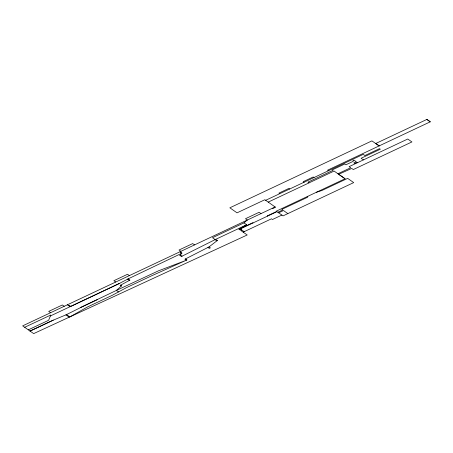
<?xml version="1.0" encoding="UTF-8"?>
<svg xmlns="http://www.w3.org/2000/svg" width="453" height="453" viewBox="0 0 453 453"><rect width="100%" height="100%" fill="white"/><g stroke="black" fill="none" stroke-linecap="round" stroke-linejoin="round"><path stroke-width="0.68" d="M307.797 196.319L307.644 197.219L281.834 209.377L282.689 209.977L277.865 212.253M216.007 240.181L216.619 239.892L217.536 240.532L216.925 240.82L212.485 237.706L243.969 222.876L246.659 224.767L215.175 239.597L181.438 256.494L179.886 255.407L181.998 253.159L180 251.755M121.081 286.047L120.164 285.401L120.775 285.118L121.693 285.758L116.387 290.424L80.645 307.496L97.395 299.609M243.969 222.876L247.361 220.028L275.113 206.953M185.52 258.935L186.959 259.943L186.347 260.232L184.909 259.218L209.031 246.902L216.925 240.82M241.007 229.478L240.033 229.937L238.997 229.212L246.659 224.767M120.164 285.401L129.96 280.09L128.205 278.855L119.111 283.589L50.408 315.951M118.567 291.953L116.387 290.424L158.533 270.809L186.347 260.232L151.625 275.798L126.257 287.746L112.168 295.35L87.463 306.992L69.841 316.907L66.523 314.58M80.696 307.53L65.928 314.875L53.301 320.135L30.068 331.081M375.684 143.533L426.941 119.388L430.35 121.783L327.564 170.198L328.385 170.775M379.093 145.923L371.919 140.883L229.852 207.802L237.032 212.842L264.841 199.739L275.537 207.253L272.666 208.607L272.253 208.318M265.662 200.317L363.227 154.36L364.903 155.543L379.512 148.658L380.316 149.218L361.12 158.261L363.442 159.892M268.21 202.106L334.104 171.064L345.067 178.765L276.296 211.155L276.698 211.438L267.298 215.877L267.593 216.087M337.932 173.754L350.684 167.746L349.11 166.642L407.762 139.014L411.919 141.936L353.295 169.552L351.721 168.442L338.697 174.286L345.067 178.765M181.081 252.514L180.47 252.802L181.387 253.448L127.593 279.144L129.348 280.379M68.663 305.701L69.292 305.407L70.311 306.12L69.7 306.409L70.136 306.715L119.111 283.589M179.886 255.407L180.498 255.118L182.049 256.205M238.997 229.212L252.751 222.734L253.04 222.938M28.312 329.846L48.607 320.288L50.798 315.011L24.672 327.287M241.738 229.988L240.758 230.447L247.208 234.977L33.675 333.612L22.65 325.871L247.361 220.028L245.492 218.714L259.122 212.293L260.996 213.606M278.652 212.808L283.482 210.532L287.859 213.612M243.165 232.14L271.472 218.81L272.463 219.507L281.879 215.073M30.006 331.035L53.301 320.135M316.273 192.327L321.93 190.492L347.672 178.369L353.697 182.599L283.034 215.883L277.004 211.653L240.266 228.958L244.144 231.681M67.367 304.807L70.085 306.681M426.788 119.462L430.197 121.851M375.837 143.459L379.246 145.855M357.57 162.655L357.151 162.361L354.767 163.488L353.867 162.848L356.251 161.727L353.867 160.051L352.949 160.487L353.555 160.911L352.615 161.613L345.95 164.75L344.846 163.975L332.377 169.847L333.063 170.328L307.938 182.163L308.98 182.899M314.02 177.542L313.199 176.964L303.233 181.659L304.054 182.236M289.688 189.003L288.867 188.425L278.901 193.12L279.722 193.691M209.031 246.902L210.379 247.842L209.275 248.363L207.933 247.417M194.547 244.903L192.672 243.589L179.043 250.011L180.917 251.324M129.382 275.594L127.508 274.28L113.879 280.701L115.753 282.015M64.218 306.29L62.35 304.977L48.714 311.398L50.589 312.712M65.928 314.875L69.224 317.191"/></g></svg>
